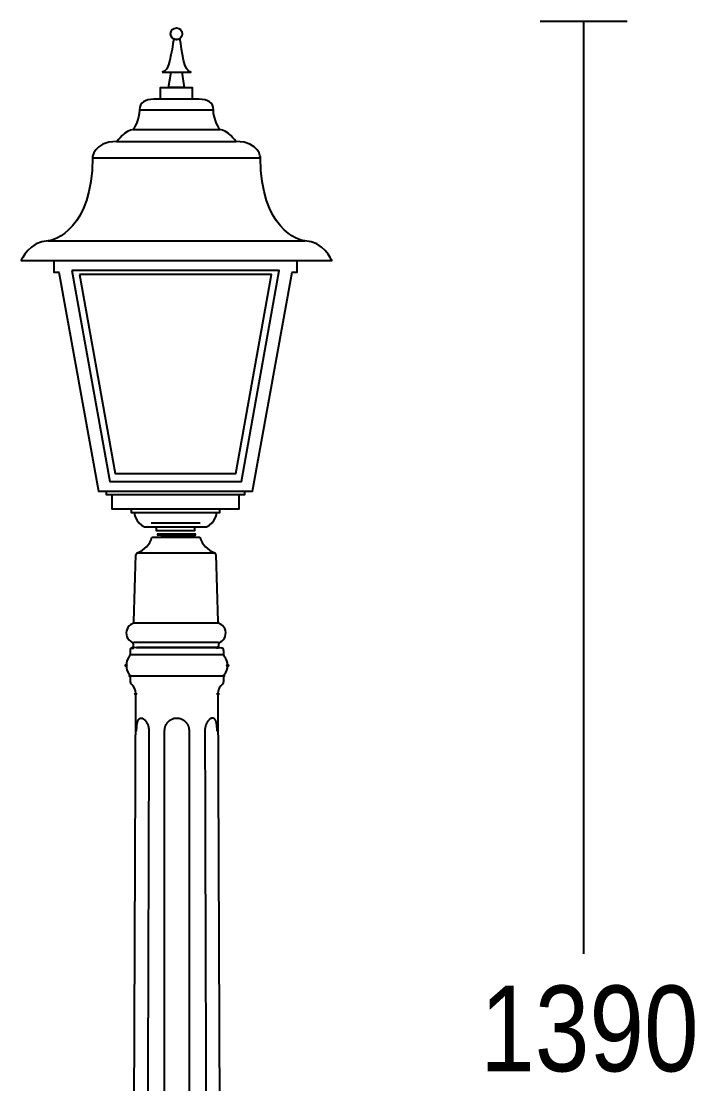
# Model space of a CAD drawing. Extents: x 0 to 100, y 0 to 327.
# Drawn here: x 5.3 to 100.3, y 176.9 to 326.8 of the extents above; entities that cross this region are included whole.
import ezdxf

# ---------------------------------------------------------------- set-up
doc = ezdxf.new("R2010")
doc.units = 0
doc.layers.add('LIVELLO_1', color=160, linetype='Continuous')
doc.styles.add('STD', font='txt')

# ---------------------------------------------------------------- blocks, each defined once
blk = doc.blocks.new('AI9-BLK1')
at = {"layer": 'LIVELLO_1', "color": 7}
for p, q in [((28.65, 163.21), (40.94, 163.21)), ((34.8, 163.21), (34.79, 31.66)), ((-27.85, 150.7), (-17.44, 150.7)), ((-28.75, 147.94), (-16.54, 147.94)), ((-31.06, 146.24), (-14.23, 146.24)), ((-34.49, 143.93), (-10.8, 143.93)), ((-40.74, 132.23), (-4.55, 132.23)), ((-32.55, 96.92), (-13.01, 96.92)), ((-31.77, 96.44), (-13.8, 96.44)), ((-29.04, 94.41), (-16.53, 94.41)), ((-28.61, 93.93), (-16.96, 93.93)), ((-26.24, 92.44), (-19.32, 92.44)), ((-25.52, 91.9), (-20.05, 91.9)), ((-26.1, 90.42), (-22.71, 90.42)), ((-19.91, 90.85), (-25.36, 90.85)), ((-20.05, 90.7), (-25.22, 90.7)), ((-23.66, 90.55), (-25.22, 90.7)), ((-24.85, 91.36), (-20.72, 91.36)), ((-23.66, 90.55), (-22.9, 90.55)), ((-22.9, 90.55), (-22.64, 90.55)), ((-22.71, 90.42), (-19.33, 90.42)), ((-22.64, 90.55), (-22.37, 90.55)), ((-22.37, 90.55), (-21.62, 90.55)), ((-21.62, 90.55), (-20.05, 90.7)), ((-28.64, 78.54), (-28.36, 87.93)), ((-22.71, 88.16), (-28.24, 88.16)), ((-17.19, 88.16), (-22.71, 88.16)), ((-17.07, 87.93), (-16.79, 78.54)), ((-22.71, 78.3), (-28.65, 78.3)), ((-16.78, 78.3), (-22.71, 78.3)), ((-22.71, 75.56), (-28.73, 75.56)), ((-28.73, 74.86), (-28.73, 75.33)), ((-16.7, 75.56), (-22.71, 75.56)), ((-16.7, 75.33), (-16.7, 74.86)), ((-29.19, 74.47), (-29.19, 73.82)), ((-16, 73.82), (-29.19, 73.82)), ((-28.23, 74.86), (-28.85, 74.81)), ((-28.31, 74.86), (-22.59, 74.86)), ((-16.96, 74.86), (-28.23, 74.86)), ((-22.59, 74.86), (-16.87, 74.86)), ((-16.96, 74.86), (-16.34, 74.81)), ((-16.7, 74.86), (-16.92, 74.86)), ((-16, 74.47), (-16, 73.82)), ((-29.19, 70.84), (-29.19, 70.02)), ((-16, 70.84), (-29.19, 70.84)), ((-16, 70.84), (-16, 70.02)), ((-28.9, -81.98), (-28.4, 68.36)), ((-16.79, 68.36), (-16.28, -81.98))]:
    blk.add_line(p, q, dxfattribs=at)
for points in [[(-21.55, 153.88), (-23.75, 153.88), (-23.38, 156.03), (-21.91, 156.03)], [(-37.41, 128.06), (-32.07, 98.3), (-13.49, 98.3), (-8.16, 128.06)], [(-36.32, 127.47), (-31.28, 99.43), (-14.28, 99.43), (-9.25, 127.47)]]:
    blk.add_lwpolyline(points, close=True, dxfattribs=at)
blk.add_lwpolyline([(-24.88, 152.2), (-24.88, 153.84), (-22.68, 153.84), (-20.42, 153.84), (-20.42, 152.2)], dxfattribs=at)
for centre, radius in [((-22.65, 161.44), 0.827), ((-29.75, 72.33), 0.106), ((-28.4, 68.3), 0.106)]:
    blk.add_circle(centre, radius, dxfattribs=at)
for centre, major_axis, ratio in [((-16.87, 74.86), (0.104, 0), 0.973742), ((-28.85, 74.81), (-0.001, -0.106), 0.98053), ((-15.43, 72.33), (0.003, -0.106), 0.967077), ((-29.18, 70.84), (0.106, 0), 0.975225), ((-16, 70.84), (0.105, 0), 0.986951), ((-16.79, 68.3), (-0.001, -0.106), 0.986151)]:
    blk.add_ellipse(centre, major_axis=major_axis, ratio=ratio, dxfattribs=at)
for points, knots in [([(-24.66, 156.03), (-23.67, 156.03), (-23.33, 158.95), (-23.04, 160.72), (-22.92, 160.65), (-22.79, 160.61), (-22.65, 160.61), (-22.47, 160.61), (-22.3, 160.67), (-22.16, 160.77), (-21.86, 159.01), (-21.63, 156.03), (-20.63, 156.03), (-20.63, 156.03), (-24.66, 156.03), (-24.66, 156.03)], [0, 0, 0, 0, 1, 1, 1, 2, 2, 2, 3, 3, 3, 4, 4, 4, 5, 5, 5, 5]), ([(-22.65, 129.47), (-22.65, 129.47), (-44.55, 129.47), (-44.55, 129.47), (-44.55, 129.47), (-43.36, 132.23), (-40.74, 132.23), (-39.93, 132.23), (-34.49, 134.02), (-34.49, 143.93), (-34.49, 143.93), (-34.42, 146.24), (-31.06, 146.24), (-31.06, 146.24), (-29.79, 147.94), (-28.75, 147.94), (-28.75, 147.94), (-27.85, 149.29), (-27.85, 150.7), (-27.85, 151.75), (-27.09, 152.2), (-25.84, 152.2), (-25.84, 152.2), (-22.65, 152.2), (-22.65, 152.2), (-22.65, 152.2), (-19.45, 152.2), (-19.45, 152.2), (-18.2, 152.2), (-17.44, 151.75), (-17.44, 150.7), (-17.44, 149.29), (-16.54, 147.94), (-16.54, 147.94), (-15.5, 147.94), (-14.23, 146.24), (-14.23, 146.24), (-10.87, 146.24), (-10.8, 143.93), (-10.8, 143.93), (-10.8, 134.02), (-5.37, 132.23), (-4.55, 132.23), (-1.94, 132.23), (-0.75, 129.47), (-0.75, 129.47), (-0.75, 129.47), (-22.65, 129.47), (-22.65, 129.47)], [0, 0, 0, 0, 1, 1, 1, 2, 2, 2, 3, 3, 3, 4, 4, 4, 5, 5, 5, 6, 6, 6, 7, 7, 7, 8, 8, 8, 9, 9, 9, 10, 10, 10, 11, 11, 11, 12, 12, 12, 13, 13, 13, 14, 14, 14, 15, 15, 15, 16, 16, 16, 16]), ([(-39.96, 129.38), (-39.96, 129.38), (-39.96, 127.82), (-39.96, 127.82), (-39.96, 127.82), (-39.23, 127.82), (-39.23, 127.82), (-39.23, 127.82), (-33.65, 96.92), (-33.65, 96.92), (-33.65, 96.92), (-32.55, 96.92), (-32.55, 96.92), (-32.55, 96.92), (-32.55, 96.44), (-32.55, 96.44), (-32.55, 96.44), (-31.77, 96.44), (-31.77, 96.44), (-31.77, 96.44), (-31.77, 94.41), (-31.77, 94.41), (-31.77, 94.41), (-29.04, 94.41), (-29.04, 94.41), (-29.04, 94.41), (-29.04, 93.93), (-29.04, 93.93), (-29.04, 93.93), (-28.61, 93.93), (-28.61, 93.93), (-28.61, 93.93), (-28.49, 92.44), (-27.16, 91.9), (-27.16, 91.9), (-25.52, 91.9), (-25.52, 91.9), (-25.52, 91.9), (-25.52, 91.36), (-25.52, 91.36), (-25.52, 91.36), (-24.85, 91.36), (-24.85, 91.36)], [0, 0, 0, 0, 1, 1, 1, 2, 2, 2, 3, 3, 3, 4, 4, 4, 5, 5, 5, 6, 6, 6, 7, 7, 7, 8, 8, 8, 9, 9, 9, 10, 10, 10, 11, 11, 11, 12, 12, 12, 13, 13, 13, 14, 14, 14, 14]), ([(-20.72, 91.36), (-20.72, 91.36), (-20.05, 91.36), (-20.05, 91.36), (-20.05, 91.36), (-20.05, 91.9), (-20.05, 91.9), (-20.05, 91.9), (-18.41, 91.9), (-18.41, 91.9), (-17.08, 92.44), (-16.96, 93.93), (-16.96, 93.93), (-16.96, 93.93), (-16.53, 93.93), (-16.53, 93.93), (-16.53, 93.93), (-16.53, 94.41), (-16.53, 94.41), (-16.53, 94.41), (-13.8, 94.41), (-13.8, 94.41), (-13.8, 94.41), (-13.8, 96.44), (-13.8, 96.44), (-13.8, 96.44), (-13.01, 96.44), (-13.01, 96.44), (-13.01, 96.44), (-13.01, 96.92), (-13.01, 96.92), (-13.01, 96.92), (-11.92, 96.92), (-11.92, 96.92), (-11.92, 96.92), (-6.33, 127.82), (-6.33, 127.82), (-6.33, 127.82), (-5.61, 127.82), (-5.61, 127.82), (-5.61, 127.82), (-5.61, 129.38), (-5.61, 129.38)], [0, 0, 0, 0, 1, 1, 1, 2, 2, 2, 3, 3, 3, 4, 4, 4, 5, 5, 5, 6, 6, 6, 7, 7, 7, 8, 8, 8, 9, 9, 9, 10, 10, 10, 11, 11, 11, 12, 12, 12, 13, 13, 13, 14, 14, 14, 14]), ([(-22.9, 90.55), (-22.9, 90.55), (-22.9, 90.55), (-22.9, 90.55), (-22.9, 90.55), (-22.9, 90.55), (-22.9, 90.55), (-22.9, 90.55), (-22.9, 90.56), (-22.9, 90.56), (-22.9, 90.56), (-22.9, 90.56), (-22.9, 90.55)], [0, 0, 0, 0, 1, 1, 1, 2, 2, 2, 3, 3, 3, 4, 4, 4, 4]), ([(-22.63, 90.55), (-22.63, 90.55), (-22.63, 90.55), (-22.64, 90.55), (-22.64, 90.55), (-22.64, 90.55), (-22.64, 90.55), (-22.64, 90.55), (-22.64, 90.56), (-22.64, 90.56), (-22.63, 90.56), (-22.63, 90.56), (-22.63, 90.55)], [0, 0, 0, 0, 1, 1, 1, 2, 2, 2, 3, 3, 3, 4, 4, 4, 4]), ([(-28.85, 78.23), (-29.58, 77.94), (-29.93, 77.11), (-29.63, 76.38), (-29.5, 76.05), (-29.25, 75.79), (-28.93, 75.63)], [0, 0, 0, 0, 1, 1, 1, 2, 2, 2, 2]), ([(-16.5, 75.63), (-15.8, 75.97), (-15.49, 76.82), (-15.83, 77.53), (-15.98, 77.85), (-16.25, 78.1), (-16.58, 78.23)], [0, 0, 0, 0, 1, 1, 1, 2, 2, 2, 2]), ([(-28.28, 63.08), (-28.28, 63.15), (-28.27, 63.22), (-28.27, 63.29), (-28.27, 63.35), (-28.27, 63.41), (-28.26, 63.47), (-28.26, 63.52), (-28.26, 63.57), (-28.26, 63.62), (-28.25, 63.66), (-28.25, 63.71), (-28.24, 63.76), (-28.24, 63.79), (-28.24, 63.82), (-28.23, 63.85), (-28.23, 63.88), (-28.23, 63.91), (-28.22, 63.95), (-28.22, 63.98), (-28.21, 64.01), (-28.21, 64.04), (-28.21, 64.07), (-28.2, 64.1), (-28.19, 64.13), (-28.18, 64.16), (-28.18, 64.19), (-28.18, 64.22), (-28.17, 64.25), (-28.16, 64.28), (-28.15, 64.31), (-28.14, 64.33), (-28.14, 64.36), (-28.13, 64.38), (-28.13, 64.41), (-28.12, 64.44), (-28.11, 64.46), (-28.1, 64.48), (-28.09, 64.5), (-28.08, 64.53), (-28.08, 64.55), (-28.06, 64.57), (-28.06, 64.59), (-28.05, 64.61), (-28.04, 64.63), (-28.03, 64.65), (-28.02, 64.66), (-28.01, 64.69), (-28, 64.7), (-27.99, 64.72), (-27.97, 64.73), (-27.97, 64.74), (-27.96, 64.76), (-27.94, 64.77), (-27.93, 64.78), (-27.92, 64.79), (-27.91, 64.81), (-27.9, 64.82), (-27.89, 64.82), (-27.87, 64.84), (-27.86, 64.85), (-27.85, 64.86), (-27.84, 64.86), (-27.83, 64.87), (-27.81, 64.87), (-27.8, 64.88), (-27.79, 64.89), (-27.78, 64.9), (-27.76, 64.9), (-27.75, 64.9), (-27.74, 64.91), (-27.73, 64.92), (-27.71, 64.92), (-27.7, 64.92), (-27.68, 64.92), (-27.67, 64.92), (-27.65, 64.92), (-27.64, 64.92), (-27.63, 64.92), (-27.62, 64.92), (-27.6, 64.92), (-27.58, 64.92), (-27.57, 64.92), (-27.56, 64.92), (-27.54, 64.92), (-27.53, 64.91), (-27.51, 64.91), (-27.49, 64.9), (-27.48, 64.9), (-27.47, 64.9), (-27.45, 64.89), (-27.44, 64.88), (-27.42, 64.87), (-27.41, 64.87), (-27.39, 64.86), (-27.37, 64.85), (-27.36, 64.84), (-27.34, 64.84), (-27.33, 64.82), (-27.31, 64.81), (-27.29, 64.81), (-27.28, 64.79), (-27.26, 64.78), (-27.25, 64.77), (-27.23, 64.76), (-27.21, 64.74), (-27.2, 64.73), (-27.18, 64.72), (-27.17, 64.7), (-27.15, 64.69), (-27.13, 64.66), (-27.11, 64.65), (-27.1, 64.63), (-27.08, 64.61), (-27.06, 64.59), (-27.04, 64.57), (-27.02, 64.55), (-27.01, 64.53), (-26.99, 64.51), (-26.98, 64.48), (-26.96, 64.46), (-26.94, 64.44), (-26.93, 64.41), (-26.9, 64.39), (-26.89, 64.36), (-26.87, 64.34), (-26.86, 64.31), (-26.84, 64.28), (-26.83, 64.25), (-26.81, 64.22), (-26.79, 64.2), (-26.78, 64.16), (-26.77, 64.13), (-26.75, 64.1), (-26.74, 64.07), (-26.73, 64.04), (-26.71, 64.01), (-26.7, 63.98), (-26.69, 63.95), (-26.68, 63.91), (-26.67, 63.88), (-26.66, 63.85), (-26.65, 63.82), (-26.64, 63.79), (-26.63, 63.76), (-26.62, 63.71), (-26.61, 63.67), (-26.6, 63.62), (-26.59, 63.57), (-26.58, 63.53), (-26.57, 63.47), (-26.56, 63.41), (-26.56, 63.35), (-26.55, 63.29), (-26.54, 63.22), (-26.54, 63.15), (-26.54, 63.08)], [0, 0, 0, 0, 1, 1, 1, 2, 2, 2, 3, 3, 3, 4, 4, 4, 5, 5, 5, 6, 6, 6, 7, 7, 7, 8, 8, 8, 9, 9, 9, 10, 10, 10, 11, 11, 11, 12, 12, 12, 13, 13, 13, 14, 14, 14, 15, 15, 15, 16, 16, 16, 17, 17, 17, 18, 18, 18, 19, 19, 19, 20, 20, 20, 21, 21, 21, 22, 22, 22, 23, 23, 23, 24, 24, 24, 25, 25, 25, 26, 26, 26, 27, 27, 27, 28, 28, 28, 29, 29, 29, 30, 30, 30, 31, 31, 31, 32, 32, 32, 33, 33, 33, 34, 34, 34, 35, 35, 35, 36, 36, 36, 37, 37, 37, 38, 38, 38, 39, 39, 39, 40, 40, 40, 41, 41, 41, 42, 42, 42, 43, 43, 43, 44, 44, 44, 45, 45, 45, 46, 46, 46, 47, 47, 47, 48, 48, 48, 49, 49, 49, 50, 50, 50, 51, 51, 51, 52, 52, 52, 52]), ([(-24.32, 63.08), (-24.32, 63.15), (-24.32, 63.21), (-24.31, 63.28), (-24.31, 63.33), (-24.3, 63.39), (-24.29, 63.45), (-24.28, 63.5), (-24.27, 63.54), (-24.26, 63.58), (-24.24, 63.63), (-24.23, 63.67), (-24.22, 63.71), (-24.21, 63.75), (-24.2, 63.77), (-24.19, 63.8), (-24.17, 63.84), (-24.16, 63.86), (-24.15, 63.9), (-24.13, 63.93), (-24.12, 63.96), (-24.11, 63.99), (-24.09, 64.02), (-24.07, 64.05), (-24.05, 64.08), (-24.04, 64.1), (-24.02, 64.13), (-24, 64.16), (-23.98, 64.19), (-23.96, 64.22), (-23.94, 64.25), (-23.92, 64.27), (-23.9, 64.29), (-23.88, 64.32), (-23.85, 64.35), (-23.84, 64.37), (-23.81, 64.39), (-23.79, 64.42), (-23.76, 64.44), (-23.74, 64.47), (-23.72, 64.48), (-23.69, 64.51), (-23.67, 64.53), (-23.65, 64.55), (-23.63, 64.57), (-23.6, 64.59), (-23.57, 64.61), (-23.55, 64.63), (-23.52, 64.64), (-23.5, 64.66), (-23.47, 64.68), (-23.44, 64.69), (-23.42, 64.7), (-23.39, 64.72), (-23.37, 64.73), (-23.34, 64.74), (-23.31, 64.76), (-23.29, 64.77), (-23.26, 64.78), (-23.24, 64.79), (-23.21, 64.8), (-23.19, 64.81), (-23.17, 64.82), (-23.14, 64.83), (-23.12, 64.84), (-23.1, 64.84), (-23.07, 64.85), (-23.04, 64.86), (-23, 64.87), (-22.97, 64.88), (-22.94, 64.89), (-22.91, 64.9), (-22.86, 64.9), (-22.83, 64.91), (-22.78, 64.92), (-22.74, 64.92), (-22.69, 64.92), (-22.64, 64.92), (-22.59, 64.92)], [0, 0, 0, 0, 1, 1, 1, 2, 2, 2, 3, 3, 3, 4, 4, 4, 5, 5, 5, 6, 6, 6, 7, 7, 7, 8, 8, 8, 9, 9, 9, 10, 10, 10, 11, 11, 11, 12, 12, 12, 13, 13, 13, 14, 14, 14, 15, 15, 15, 16, 16, 16, 17, 17, 17, 18, 18, 18, 19, 19, 19, 20, 20, 20, 21, 21, 21, 22, 22, 22, 23, 23, 23, 24, 24, 24, 25, 25, 25, 26, 26, 26, 26]), ([(-22.59, 64.92), (-22.54, 64.92), (-22.5, 64.92), (-22.45, 64.92), (-22.4, 64.92), (-22.36, 64.91), (-22.32, 64.9), (-22.28, 64.9), (-22.25, 64.89), (-22.22, 64.88), (-22.18, 64.87), (-22.15, 64.86), (-22.11, 64.85), (-22.09, 64.84), (-22.07, 64.84), (-22.04, 64.83), (-22.01, 64.82), (-21.99, 64.81), (-21.97, 64.8), (-21.95, 64.79), (-21.92, 64.78), (-21.89, 64.77), (-21.87, 64.76), (-21.84, 64.75), (-21.82, 64.73), (-21.79, 64.72), (-21.77, 64.7), (-21.74, 64.69), (-21.71, 64.68), (-21.69, 64.66), (-21.67, 64.64), (-21.64, 64.63), (-21.62, 64.61), (-21.59, 64.59), (-21.56, 64.57), (-21.54, 64.55), (-21.51, 64.53), (-21.49, 64.51), (-21.46, 64.48), (-21.45, 64.47), (-21.42, 64.44), (-21.4, 64.42), (-21.37, 64.39), (-21.35, 64.37), (-21.33, 64.35), (-21.31, 64.32), (-21.29, 64.3), (-21.26, 64.27), (-21.25, 64.25), (-21.22, 64.22), (-21.21, 64.19), (-21.19, 64.16), (-21.17, 64.13), (-21.15, 64.11), (-21.13, 64.08), (-21.11, 64.05), (-21.1, 64.02), (-21.08, 63.99), (-21.07, 63.96), (-21.05, 63.93), (-21.04, 63.9), (-21.02, 63.87), (-21.01, 63.84), (-21, 63.8), (-20.99, 63.78), (-20.98, 63.75), (-20.97, 63.71), (-20.95, 63.67), (-20.94, 63.63), (-20.92, 63.59), (-20.92, 63.54), (-20.91, 63.5), (-20.9, 63.45), (-20.89, 63.39), (-20.88, 63.33), (-20.87, 63.28), (-20.87, 63.21), (-20.86, 63.15), (-20.86, 63.08)], [0, 0, 0, 0, 1, 1, 1, 2, 2, 2, 3, 3, 3, 4, 4, 4, 5, 5, 5, 6, 6, 6, 7, 7, 7, 8, 8, 8, 9, 9, 9, 10, 10, 10, 11, 11, 11, 12, 12, 12, 13, 13, 13, 14, 14, 14, 15, 15, 15, 16, 16, 16, 17, 17, 17, 18, 18, 18, 19, 19, 19, 20, 20, 20, 21, 21, 21, 22, 22, 22, 23, 23, 23, 24, 24, 24, 25, 25, 25, 26, 26, 26, 26]), ([(-16.91, 63.08), (-16.91, 63.15), (-16.91, 63.22), (-16.92, 63.29), (-16.92, 63.35), (-16.92, 63.41), (-16.92, 63.47), (-16.92, 63.52), (-16.93, 63.57), (-16.93, 63.62), (-16.93, 63.66), (-16.94, 63.71), (-16.94, 63.76), (-16.94, 63.79), (-16.95, 63.82), (-16.95, 63.85), (-16.95, 63.88), (-16.96, 63.91), (-16.96, 63.95), (-16.97, 63.98), (-16.97, 64.01), (-16.98, 64.04), (-16.98, 64.07), (-16.99, 64.1), (-16.99, 64.13), (-17, 64.16), (-17.01, 64.19), (-17.01, 64.22), (-17.02, 64.25), (-17.02, 64.28), (-17.03, 64.31), (-17.04, 64.34), (-17.04, 64.36), (-17.05, 64.38), (-17.06, 64.41), (-17.07, 64.44), (-17.08, 64.46), (-17.08, 64.48), (-17.09, 64.5), (-17.1, 64.53), (-17.11, 64.55), (-17.12, 64.57), (-17.13, 64.59), (-17.14, 64.61), (-17.14, 64.63), (-17.16, 64.65), (-17.16, 64.66), (-17.18, 64.69), (-17.19, 64.7), (-17.2, 64.72), (-17.21, 64.73), (-17.22, 64.74), (-17.23, 64.76), (-17.24, 64.77), (-17.25, 64.78), (-17.26, 64.79), (-17.27, 64.81), (-17.29, 64.82), (-17.3, 64.82), (-17.31, 64.84), (-17.32, 64.85), (-17.33, 64.86), (-17.35, 64.86), (-17.36, 64.87), (-17.37, 64.87), (-17.38, 64.88), (-17.4, 64.89), (-17.41, 64.9), (-17.42, 64.9), (-17.43, 64.9), (-17.45, 64.91), (-17.46, 64.92), (-17.47, 64.92), (-17.49, 64.92), (-17.5, 64.92), (-17.52, 64.92), (-17.53, 64.92), (-17.54, 64.92), (-17.56, 64.92), (-17.57, 64.92), (-17.59, 64.92), (-17.6, 64.92), (-17.61, 64.92), (-17.63, 64.92), (-17.64, 64.92), (-17.66, 64.91), (-17.67, 64.91), (-17.69, 64.9), (-17.7, 64.9), (-17.72, 64.9), (-17.74, 64.89), (-17.75, 64.88), (-17.77, 64.87), (-17.78, 64.87), (-17.8, 64.86), (-17.81, 64.85), (-17.83, 64.84), (-17.85, 64.83), (-17.86, 64.82), (-17.88, 64.81), (-17.89, 64.81), (-17.91, 64.79), (-17.92, 64.78), (-17.94, 64.77), (-17.96, 64.76), (-17.97, 64.74), (-17.99, 64.73), (-18.01, 64.72), (-18.02, 64.7), (-18.04, 64.69), (-18.06, 64.66), (-18.07, 64.65), (-18.09, 64.63), (-18.11, 64.61), (-18.13, 64.59), (-18.14, 64.57), (-18.16, 64.55), (-18.18, 64.53), (-18.2, 64.51), (-18.21, 64.48), (-18.23, 64.46), (-18.25, 64.44), (-18.26, 64.41), (-18.28, 64.38), (-18.3, 64.36), (-18.31, 64.34), (-18.33, 64.31), (-18.34, 64.28), (-18.36, 64.25), (-18.37, 64.22), (-18.39, 64.19), (-18.4, 64.16), (-18.42, 64.13), (-18.44, 64.1), (-18.45, 64.07), (-18.46, 64.04), (-18.47, 64.01), (-18.49, 63.98), (-18.49, 63.95), (-18.51, 63.91), (-18.52, 63.88), (-18.53, 63.85), (-18.54, 63.82), (-18.54, 63.79), (-18.56, 63.76), (-18.57, 63.71), (-18.57, 63.67), (-18.59, 63.62), (-18.6, 63.57), (-18.61, 63.53), (-18.61, 63.47), (-18.62, 63.41), (-18.63, 63.35), (-18.63, 63.29), (-18.64, 63.22), (-18.64, 63.15), (-18.64, 63.08)], [0, 0, 0, 0, 1, 1, 1, 2, 2, 2, 3, 3, 3, 4, 4, 4, 5, 5, 5, 6, 6, 6, 7, 7, 7, 8, 8, 8, 9, 9, 9, 10, 10, 10, 11, 11, 11, 12, 12, 12, 13, 13, 13, 14, 14, 14, 15, 15, 15, 16, 16, 16, 17, 17, 17, 18, 18, 18, 19, 19, 19, 20, 20, 20, 21, 21, 21, 22, 22, 22, 23, 23, 23, 24, 24, 24, 25, 25, 25, 26, 26, 26, 27, 27, 27, 28, 28, 28, 29, 29, 29, 30, 30, 30, 31, 31, 31, 32, 32, 32, 33, 33, 33, 34, 34, 34, 35, 35, 35, 36, 36, 36, 37, 37, 37, 38, 38, 38, 39, 39, 39, 40, 40, 40, 41, 41, 41, 42, 42, 42, 43, 43, 43, 44, 44, 44, 45, 45, 45, 46, 46, 46, 47, 47, 47, 48, 48, 48, 49, 49, 49, 50, 50, 50, 51, 51, 51, 52, 52, 52, 52]), ([(-26.54, 63.08), (-26.61, 39.75), (-26.68, 16.41), (-26.75, -6.92), (-26.82, -30.26), (-26.89, -53.59), (-26.96, -76.93)], [0, 0, 0, 0, 1, 1, 1, 2, 2, 2, 2]), ([(-24.33, -76.93), (-24.33, -53.59), (-24.33, -30.26), (-24.32, -6.92), (-24.32, 16.41), (-24.32, 39.75), (-24.32, 63.08)], [0, 0, 0, 0, 1, 1, 1, 2, 2, 2, 2]), ([(-20.86, 63.08), (-20.86, 39.75), (-20.86, 16.41), (-20.86, -6.92), (-20.86, -30.26), (-20.86, -53.59), (-20.86, -76.93)], [0, 0, 0, 0, 1, 1, 1, 2, 2, 2, 2]), ([(-18.64, 63.08), (-18.57, 39.75), (-18.5, 16.41), (-18.44, -6.92), (-18.36, -30.26), (-18.29, -53.59), (-18.22, -76.93)], [0, 0, 0, 0, 1, 1, 1, 2, 2, 2, 2])]:
    blk.add_open_spline(points, degree=3, knots=knots, dxfattribs=at)
for points in [[(-28.14, 88.24), (-27.15, 88.61), (-26.4, 89.41), (-26.1, 90.42)], [(-25.36, 90.85), (-25.35, 90.77), (-25.3, 90.71), (-25.22, 90.7)], [(-20.05, 90.7), (-19.98, 90.71), (-19.92, 90.77), (-19.91, 90.85)], [(-19.33, 90.42), (-19.03, 89.41), (-18.27, 88.61), (-17.29, 88.24)], [(-28.14, 88.24), (-28.27, 88.19), (-28.35, 88.07), (-28.36, 87.93)], [(-17.07, 87.93), (-17.08, 88.07), (-17.16, 88.19), (-17.29, 88.24)], [(-28.85, 78.23), (-28.73, 78.29), (-28.65, 78.41), (-28.64, 78.54)], [(-16.79, 78.54), (-16.78, 78.41), (-16.7, 78.29), (-16.58, 78.23)], [(-28.73, 75.33), (-28.73, 75.46), (-28.81, 75.58), (-28.93, 75.63)], [(-16.5, 75.63), (-16.62, 75.58), (-16.7, 75.46), (-16.7, 75.33)], [(-29.27, 73.59), (-29.91, 72.87), (-29.91, 71.79), (-29.27, 71.07)], [(-29.27, 73.59), (-29.22, 73.65), (-29.19, 73.73), (-29.19, 73.82)], [(-28.85, 74.81), (-29.04, 74.81), (-29.19, 74.66), (-29.19, 74.47)], [(-16, 74.47), (-16, 74.66), (-16.15, 74.81), (-16.34, 74.81)], [(-16, 73.82), (-16, 73.73), (-15.97, 73.65), (-15.91, 73.59)], [(-15.91, 71.07), (-15.27, 71.79), (-15.27, 72.87), (-15.91, 73.59)], [(-29.19, 70.84), (-29.19, 70.92), (-29.22, 71.01), (-29.27, 71.07)], [(-15.91, 71.07), (-15.97, 71.01), (-16, 70.92), (-16, 70.84)], [(-29.19, 70.02), (-29.19, 69.92), (-29.14, 69.82), (-29.06, 69.76)], [(-28.4, 68.36), (-28.4, 68.9), (-28.64, 69.41), (-29.06, 69.76)], [(-16.12, 69.76), (-16.55, 69.41), (-16.79, 68.9), (-16.79, 68.36)], [(-16.12, 69.76), (-16.04, 69.82), (-16, 69.92), (-16, 70.02)]]:
    blk.add_open_spline(points, degree=3, dxfattribs=at)
at = {"layer": 'LIVELLO_1', "color": 7, "insert": (20.21, 27.18), "char_height": 12.0922, "attachment_point": 1, "style": 'STD'}
blk.add_mtext('\\fArial Narrow|b0|i0;\\H12.0922;\\C7;1390', dxfattribs=at)

msp = doc.modelspace()

# ---------------------------------------------------------------- block references
at = {"layer": 'LIVELLO_1', "color": 7}
msp.add_blockref('AI9-BLK1', (49.857766, 163.576665), dxfattribs=at)

doc.saveas('drawing.dxf')
